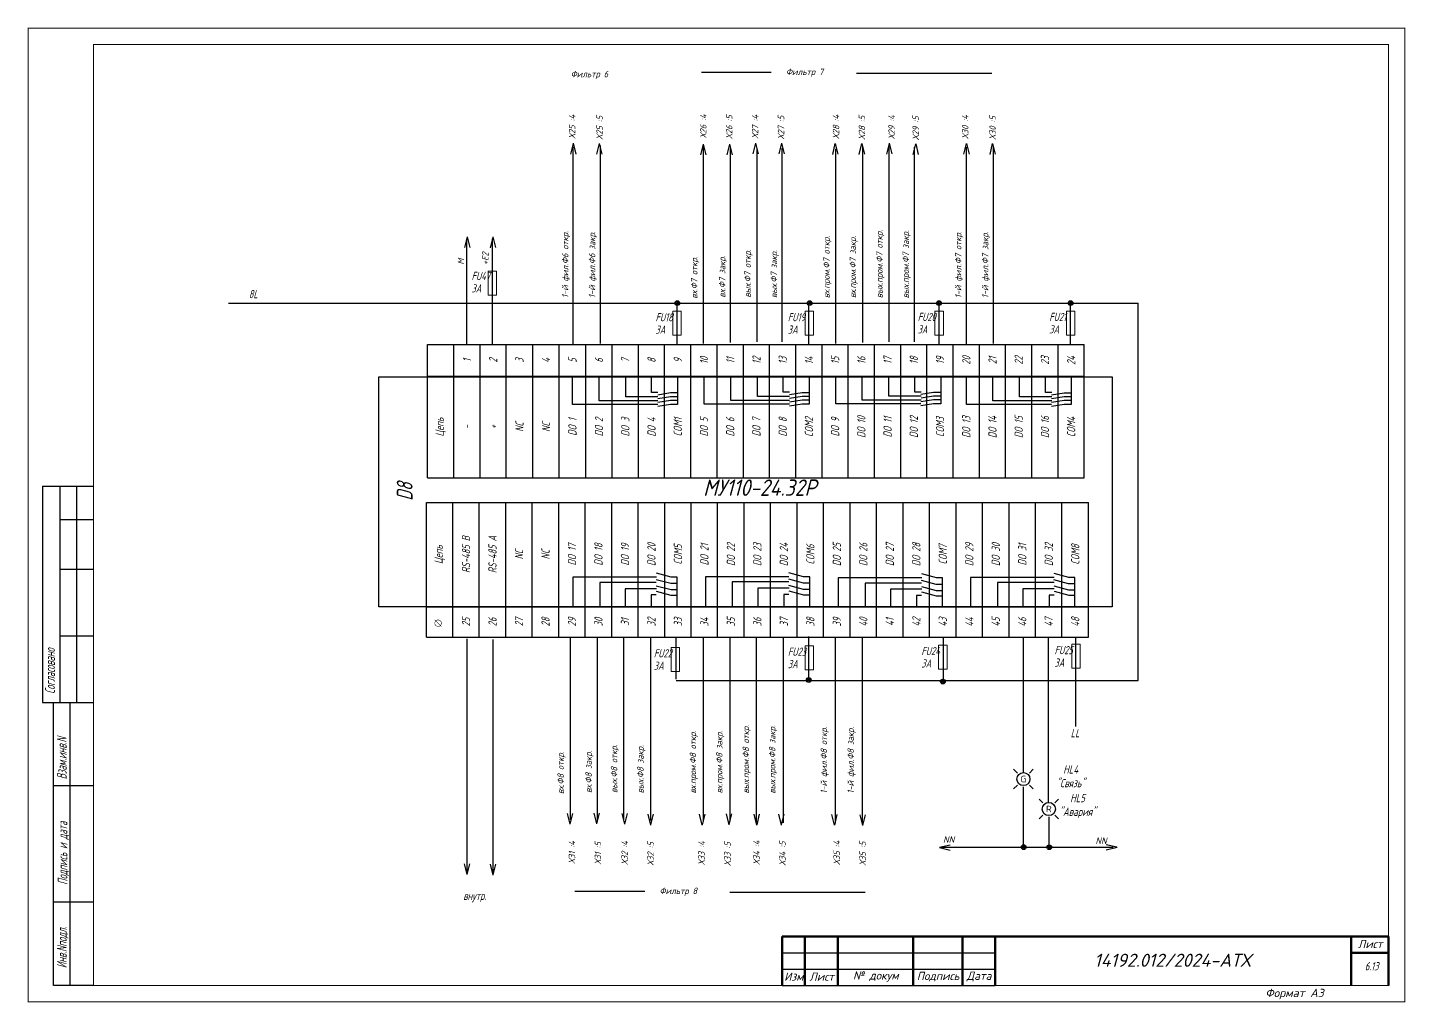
# Model space of a CAD drawing. Header units: millimetres. Extents: x 1510 to 10524, y 7125 to 13164.
# Drawn here: x 8290.7 to 8711, y 9087.7 to 9385 of the extents above; entities that cross this region are included whole.
import ezdxf
from ezdxf.enums import TextEntityAlignment as Align

# ---------------------------------------------------------------- set-up
doc = ezdxf.new("R2010")
doc.units = ezdxf.units.MM
doc.header["$LTSCALE"] = 4
doc.set_wipeout_variables(frame=1)
doc.linetypes.add('SolidLine', pattern=[0])
for name, color, linetype in [('G', 5, 'Continuous'), ('MISC', 2, 'Continuous'), ('RED_2.5mm^2', 1, 'Continuous'), ('SYMS', 7, 'Continuous'), ('Вспомогательная', 1, 'Continuous'), ('Текст', 2, 'Continuous')]:
    doc.layers.add(name, color=color, linetype=linetype)
for name, color, linetype, lineweight in [('RAMKA', 7, 'Continuous', 25), ('SHTAMP', 7, 'SolidLine', 25), ('Основеая', 5, 'Continuous', 60), ('СХЕМА', 7, 'Continuous', 25)]:
    doc.layers.add(name, color=color, linetype=linetype, lineweight=lineweight)
doc.styles.add('COTES', font='cs_gost2304.shx', dxfattribs={"width": 0.75, "oblique": 15})
doc.styles.add('ISOCPEUR', font='isocpeui.ttf')
doc.styles.add('Simplex00.10.00', font='simplex.shx')
doc.styles.add('Simplex25.085.15', font='', dxfattribs={"width": 0.85, "oblique": 15, "height": 2.5})
doc.styles.add('WD', font='romans.shx')
doc.styles.add('ГОСТ', font='isocpeur.ttf', dxfattribs={"oblique": 15})
doc.styles.add('Стиль мой-1', font='', dxfattribs={"width": 0.85, "oblique": 15, "height": 2.5})
doc.styles.get('Simplex25.085.15').set_extended_font_data('GOST type A')
doc.styles.get('Стиль мой-1').set_extended_font_data('GOST type A')
doc.linetypes.add('Modbus_LINE', pattern='A,7.5,-4,["Modbus",Standard,S=2.5,R=0,X=-1.5,Y=-1.25],-15', length=26.5)

# ---------------------------------------------------------------- blocks, each defined once
blk = doc.blocks.new('*T221')
at = {"color": 0, "linetype": 'ByBlock', "lineweight": -2, "ltscale": 0.2, "transparency": 16777216}
for p, q in [((0, 0), (0, 41.14)), ((0, 41.14), (201.91, 41.14)), ((8, 0), (8, 41.14)), ((16.08, 0), (16.08, 41.14)), ((24.16, 0), (24.16, 41.14)), ((32.24, 0), (32.24, 41.14)), ((40.32, 0), (40.32, 41.14)), ((48.4, 0), (48.4, 41.14)), ((56.48, 0), (56.48, 41.14)), ((64.56, 0), (64.56, 41.14)), ((72.64, 0), (72.64, 41.14)), ((80.72, 0), (80.72, 41.14)), ((88.8, 0), (88.8, 41.14)), ((96.87, 0), (96.87, 41.14)), ((104.95, 0), (104.95, 41.14)), ((113.03, 0), (113.03, 41.14)), ((121.11, 0), (121.11, 41.14)), ((129.19, 0), (129.19, 41.14)), ((137.27, 0), (137.27, 41.14)), ((145.35, 0), (145.35, 41.14)), ((153.43, 0), (153.43, 41.14)), ((161.51, 0), (161.51, 41.14)), ((169.59, 0), (169.59, 41.14)), ((177.67, 0), (177.67, 41.14)), ((185.75, 0), (185.75, 41.14)), ((193.83, 0), (193.83, 41.14)), ((201.91, 0), (201.91, 41.14)), ((0, 9.29), (201.91, 9.29))]:
    blk.add_line(p, q, dxfattribs=at)
at = {"color": 0, "lineweight": -2, "ltscale": 0.2, "transparency": 16777216}
blk.add_line((0, 0), (201.91, 0), dxfattribs=at)
at = {"color": 0, "linetype": 'Continuous', "lineweight": -2, "ltscale": 0.2, "transparency": 16777216, "char_height": 2.5, "attachment_point": 5, "rotation": 90, "style": 'Simplex25.085.15'}
for s, insert, width in [('RS-485 B', (12.04, 25.21), 28.8496), ('RS-485 A', (20.12, 25.21), 28.8496), ('Цепь', (4, 25.21), 28.8496), ('NC', (28.2, 25.21), 28.8496), ('NC', (36.28, 25.21), 28.8496), ('DO 17', (44.36, 25.21), 28.8496), ('DO 18', (52.44, 25.21), 28.8496), ('DO 19', (60.52, 25.21), 28.8496), ('DO 20', (68.6, 25.21), 28.8496), ('COM5', (76.68, 25.21), 28.8496), ('DO 21', (84.76, 25.21), 28.8496), ('DO 22', (92.83, 25.21), 28.8496), ('DO 23', (100.91, 25.21), 28.8496), ('DO 24', (108.99, 25.21), 28.8496), ('COM6', (117.07, 25.21), 28.8496), ('DO 25', (125.15, 25.21), 28.8496), ('DO 26', (133.23, 25.21), 28.8496), ('DO 27', (141.31, 25.21), 28.8496), ('DO 28', (149.39, 25.21), 28.8496), ('COM7', (157.47, 25.21), 28.8496), ('DO 29', (165.55, 25.21), 28.8496), ('DO 30', (173.63, 25.21), 28.8496), ('DO 31', (181.71, 25.21), 28.8496), ('DO 32', (189.79, 25.21), 28.8496), ('COM8', (197.87, 25.21), 28.8496), ('25', (12.04, 4.64), 6.286), ('26', (20.12, 4.64), 6.286), ('27', (28.2, 4.64), 6.286), ('28', (36.28, 4.64), 6.286), ('29', (44.36, 4.64), 6.286), ('30', (52.44, 4.64), 6.286), ('31', (60.52, 4.64), 6.286), ('32', (68.6, 4.64), 6.286), ('33', (76.68, 4.64), 6.286), ('34', (84.76, 4.64), 6.286), ('35', (92.83, 4.64), 6.286), ('36', (100.91, 4.64), 6.286), ('37', (108.99, 4.64), 6.286), ('38', (117.07, 4.64), 6.286), ('39', (125.15, 4.64), 6.286), ('40', (133.23, 4.64), 6.286), ('41', (141.31, 4.64), 6.286), ('42', (149.39, 4.64), 6.286), ('43', (157.47, 4.64), 6.286), ('44', (165.55, 4.64), 6.286), ('45', (173.63, 4.64), 6.286), ('46', (181.71, 4.64), 6.286), ('47', (189.79, 4.64), 6.286), ('48', (197.87, 4.64), 6.286)]:
    blk.add_mtext(s, dxfattribs=dict(at, insert=insert, width=width))
blk = doc.blocks.new('Клеммное соединение')
at = {"linetype": 'Continuous'}
blk.add_wipeout([(0, -1), (-0.44, -0.9), (-0.6, -0.8), (-0.71, -0.7), (-0.8, -0.6), (-0.87, -0.5), (-0.92, -0.4), (-0.95, -0.3), (-0.98, -0.2), (-0.99, -0.1), (-0.99, 0), (-0.99, 0.1), (-0.98, 0.2), (-0.95, 0.3), (-0.92, 0.4), (-0.87, 0.5), (-0.8, 0.6), (-0.71, 0.7), (-0.6, 0.8), (-0.44, 0.9), (0, 1), (0.44, 0.9), (0.6, 0.8), (0.71, 0.7), (0.8, 0.6), (0.87, 0.5), (0.92, 0.4), (0.95, 0.3), (0.98, 0.2), (0.99, 0.1), (1, 0), (0.99, -0.1), (0.98, -0.2), (0.95, -0.3), (0.92, -0.4), (0.87, -0.5), (0.8, -0.6), (0.71, -0.7), (0.6, -0.8), (0.44, -0.9)], dxfattribs=at)
at = {"color": 0, "linetype": 'Continuous', "lineweight": -2, "const_width": 0.15}
blk.add_lwpolyline([(-1.06, -1.06), (1.06, 1.06)], dxfattribs=at)
blk.add_lwpolyline([(-1, 0, 1), (1, 0, 1)], format="xyb", close=True, dxfattribs=at)
blk = doc.blocks.new('*T222')
at = {"color": 0, "linetype": 'ByBlock', "lineweight": -2, "ltscale": 0.2, "transparency": 16777216}
for p, q in [((0, 0), (0, 40.67)), ((0, 40.67), (200.32, 40.67)), ((8, 0), (8, 40.67)), ((16, 0), (16, 40.67)), ((24, 0), (24, 40.67)), ((32.08, 0), (32.08, 40.67)), ((40.16, 0), (40.16, 40.67)), ((48.24, 0), (48.24, 40.67)), ((56.32, 0), (56.32, 40.67)), ((64.32, 0), (64.32, 40.67)), ((72.32, 0), (72.32, 40.67)), ((80.32, 0), (80.32, 40.67)), ((88.32, 0), (88.32, 40.67)), ((96.32, 0), (96.32, 40.67)), ((104.32, 0), (104.32, 40.67)), ((112.32, 0), (112.32, 40.67)), ((120.32, 0), (120.32, 40.67)), ((128.32, 0), (128.32, 40.67)), ((136.32, 0), (136.32, 40.67)), ((144.32, 0), (144.32, 40.67)), ((152.32, 0), (152.32, 40.67)), ((160.32, 0), (160.32, 40.67)), ((168.32, 0), (168.32, 40.67)), ((176.32, 0), (176.32, 40.67)), ((184.32, 0), (184.32, 40.67)), ((192.32, 0), (192.32, 40.67)), ((200.32, 0), (200.32, 40.67)), ((0, 31), (200.32, 31))]:
    blk.add_line(p, q, dxfattribs=at)
at = {"color": 0, "lineweight": -2, "ltscale": 0.2, "transparency": 16777216}
blk.add_line((0, 0), (200.32, 0), dxfattribs=at)
at = {"color": 0, "linetype": 'Continuous', "lineweight": -2, "ltscale": 0.2, "transparency": 16777216, "char_height": 2.5, "attachment_point": 5, "rotation": 90, "style": 'Simplex25.085.15'}
for s, insert, width in [('1', (12, 35.83), 6.6745), ('2', (20, 35.83), 6.6745), ('3', (28.04, 35.83), 6.6745), ('4', (36.12, 35.83), 6.6745), ('5', (44.2, 35.83), 6.6745), ('6', (52.28, 35.83), 6.6745), ('7', (60.32, 35.83), 6.6745), ('8', (68.32, 35.83), 6.6745), ('9', (76.32, 35.83), 6.6745), ('10', (84.32, 35.83), 6.6745), ('11', (92.32, 35.83), 6.6745), ('12', (100.32, 35.83), 6.6745), ('13', (108.32, 35.83), 6.6745), ('14', (116.32, 35.83), 6.6745), ('15', (124.32, 35.83), 6.6745), ('16', (132.32, 35.83), 6.6745), ('17', (140.32, 35.83), 6.6745), ('18', (148.32, 35.83), 6.6745), ('19', (156.32, 35.83), 6.6745), ('20', (164.32, 35.83), 6.6745), ('21', (172.32, 35.83), 6.6745), ('22', (180.32, 35.83), 6.6745), ('23', (188.32, 35.83), 6.6745), ('24', (196.32, 35.83), 6.6745), ('Цепь', (4, 15.5), 27.9958), ('NC', (28.04, 15.5), 27.9958), ('NC', (36.12, 15.5), 27.9958), ('DO 1', (44.2, 15.5), 27.9958), ('DO 2', (52.28, 15.5), 27.9958), ('DO 3', (60.32, 15.5), 27.9958), ('DO 4', (68.32, 15.5), 27.9958), ('COM1', (76.32, 15.5), 27.9958), ('DO 5', (84.32, 15.5), 27.9958), ('DO 6', (92.32, 15.5), 27.9958), ('DO 7', (100.32, 15.5), 27.9958), ('DO 8', (108.32, 15.5), 27.9958), ('COM2', (116.32, 15.5), 27.9958), ('DO 9', (124.32, 15.5), 27.9958), ('DO 10', (132.32, 15.5), 27.9958), ('DO 11', (140.32, 15.5), 27.9958), ('DO 12', (148.32, 15.5), 27.9958), ('COM3', (156.32, 15.5), 27.9958), ('DO 13', (164.32, 15.5), 27.9958), ('DO 14', (172.32, 15.5), 27.9958), ('DO 15', (180.32, 15.5), 27.9958), ('DO 16', (188.32, 15.5), 27.9958), ('COM4', (196.32, 15.5), 27.9958), ('-', (12, 15.5), 27.9958), ('+', (20, 15.5), 27.9958)]:
    blk.add_mtext(s, dxfattribs=dict(at, insert=insert, width=width))
blk = doc.blocks.new('Формат А3')
at = {"color": 0, "linetype": 'Continuous', "const_width": 0.3}
for points in [[(-420, 297), (0, 297), (0, 0), (-420, 0)], [(-400, 5), (-400, 292), (-5, 292), (-5, 5)]]:
    blk.add_lwpolyline(points, close=True, dxfattribs=at)
at = {"color": 0, "linetype": 'Continuous', "style": 'Simplex00.10.00', "oblique": 15}
blk.add_text('Формат А3', height=2.5, dxfattribs=at).set_placement((-33.67, 2.75), align=Align.MIDDLE_CENTER)
blk = doc.blocks.new('A$C73A268AF')
at = {"lineweight": 30}
for p, q in [((4.57, 157.46), (20.05, 157.46)), ((4.57, 157.46), (4.57, 91.46)), ((9.89, 157.46), (9.89, 91.46)), ((14.97, 157.46), (14.97, 91.46)), ((9.89, 147.31), (20.05, 147.31)), ((9.89, 132.08), (20.05, 132.08)), ((9.89, 111.77), (20.05, 111.77)), ((4.57, 91.46), (20.05, 91.46)), ((7.96, 5.15), (7.96, 91.46)), ((13.04, 5.15), (13.04, 91.46)), ((20.15, 66.08), (7.96, 66.08)), ((20.15, 30.54), (7.96, 30.54))]:
    blk.add_line(p, q, dxfattribs=at)
blk.add_lwpolyline([(20.15, 5.15), (7.96, 5.15)], dxfattribs=at)
at = {"layer": 'Вспомогательная', "color": 7}
for p, q in [((230.15, 15.15), (295.15, 15.15)), ((230.15, 10.15), (295.15, 10.15)), ((230.15, 5.15), (295.15, 5.15))]:
    blk.add_line(p, q, dxfattribs=at)
at = {"layer": 'Основеая', "color": 7}
for p, q in [((230.15, 20.15), (230.15, 5.15)), ((415.15, 20.15), (230.15, 20.15)), ((237.15, 20.15), (237.15, 5.15)), ((247.15, 20.15), (247.15, 5.15)), ((270.15, 20.15), (270.15, 5.15)), ((285.15, 20.15), (285.15, 5.15)), ((295.15, 20.15), (295.15, 5.15)), ((403.72, 20.15), (403.72, 5.15)), ((415.15, 20.15), (415.15, 5.15)), ((403.72, 15.15), (415.15, 15.15))]:
    blk.add_line(p, q, dxfattribs=at)
blk.add_blockref('Формат А3', (420.15, 0.15))
at = {"layer": 'RAMKA', "style": 'COTES', "oblique": 15, "width": 0.75}
for s, p in [('Согласовано', (8.35, 94.1)), ('Взам.инв.N', (11.94, 68.02)), ('Подпись и дата', (12.17, 35.86)), ('Инв.Nподл.', (11.97, 10.43))]:
    blk.add_text(s, height=3, rotation=90, dxfattribs=at).set_placement(p)
at = {"layer": 'Текст', "color": 7, "char_height": 2.5, "style": 'ГОСТ'}
for s, insert, width, attachment_point in [('{\\fISOCPEUR|b0|i0|c204|p34;Лист}', (413.32, 17.81), 11.4585, 6), ('{\\fISOCPEUR|b0|i0|c204|p34;Изм}', (233.75, 7.88), 7, 5), ('{\\fISOCPEUR|b0|i0|c204|p34;Лист}', (242.25, 7.88), 10, 5), ('{\\fISOCPEUR|b0|i0|c204|p34;№ докум}', (258.75, 7.88), 23, 5), ('{\\fISOCPEUR|b0|i0|c204|p34;Подпись}', (277.75, 7.88), 15, 5), ('{\\fISOCPEUR|b0|i0|c204|p34;Дата}', (290.25, 7.88), 10, 5)]:
    blk.add_mtext(s, dxfattribs=dict(at, insert=insert, width=width, attachment_point=attachment_point))
blk = doc.blocks.new('WDDOT')
for radius in [0.72, 0.449, 0.223]:
    blk.add_circle((0, 0), radius)
blk = doc.blocks.new('HLT1R')
for p, q in [((-0.115, 0.115), (-0.186, 0.186)), ((0.115, 0.115), (0.186, 0.186)), ((-0.115, -0.115), (-0.186, -0.186)), ((0.115, -0.115), (0.186, -0.186))]:
    blk.add_line(p, q)
blk.add_circle((0, 0), 0.125)
at = {"style": 'WD', "width": 0.7}
for tag, p in [('INST', (0.006, 0.528)), ('LOC', (0.006, 0.359))]:
    blk.add_attdef(tag, text='', height=0.125, dxfattribs=at).set_placement(p, align=Align.CENTER)
at = {"style": 'WD'}
blk.add_attdef('TAG1', text='', height=0.125, dxfattribs=at).set_placement((0, 0.202), align=Align.CENTER)
blk.add_attdef('COLOR', text='', height=0.125, dxfattribs=at).set_placement((0, 0), align=Align.MIDDLE)
at = {"style": 'WD', "flags": 1}
for tag, p in [('X4TERM01', (-0.125, 0)), ('X1TERM02', (0.125, 0))]:
    blk.add_attdef(tag, p, '', height=0.0125, dxfattribs=at)
at = {"linetype": 'Continuous', "style": 'WD', "flags": 9}
blk.add_attdef('ASSYCODE', text='', height=0.01, dxfattribs=at).set_placement((-0.003, 0.098), align=Align.CENTER)
at = {"style": 'WD', "flags": 9}
blk.add_attdef('FAMILY', text='', height=0.01, dxfattribs=at).set_placement((-0.005, 0.161), align=Align.CENTER)
at = {"linetype": 'Continuous', "style": 'WD', "flags": 1}
for tag, p in [('MFG', (0, 0.121)), ('CAT', (0, 0.14))]:
    blk.add_attdef(tag, text='', height=0.01, dxfattribs=at).set_placement(p, align=Align.MIDDLE)
at = {"style": 'WD'}
for tag, p, width in [('DESC1', (1.125, 0), 0.9), ('WDTAGALT', (1.125, -0.312), 0.7)]:
    blk.add_attdef(tag, p, '', height=0.125, dxfattribs=dict(at, width=width))
at = {"linetype": 'Continuous', "style": 'WD', "flags": 8}
blk.add_attdef('TERM01', text='', height=0.125, dxfattribs=at).set_placement((-0.175, -0.031), align=Align.TOP_RIGHT)
blk.add_attdef('TERM02', text='', height=0.125, dxfattribs=at).set_placement((0.175, -0.031), align=Align.TOP_LEFT)
at = {"style": 'WD', "width": 0.9}
blk.add_attdef('DESC2', text='', height=0.125, dxfattribs=at).set_placement((1.125, -0.031), align=Align.TOP_LEFT)

msp = doc.modelspace()

# ---------------------------------------------------------------- linework, layer by layer
at = {"color": 7, "ltscale": 0.2}
for p, q in [((8517.61, 9371.3), (8496.3, 9371.3)), ((8543.57, 9371.12), (8584.84, 9371.12)), ((8457, 9270.12), (8457, 9278.69)), ((8465.08, 9271.24), (8465.08, 9278.6)), ((8473.23, 9272.42), (8473.23, 9278.48)), ((8481.1, 9273.72), (8481.1, 9278.64)), ((8489.02, 9278.49), (8489.02, 9270.12)), ((8497.17, 9270.21), (8497.17, 9278.77)), ((8505.25, 9271.32), (8505.25, 9278.68)), ((8513.4, 9272.51), (8513.4, 9278.57)), ((8521.27, 9273.8), (8521.27, 9278.72)), ((8529.18, 9278.57), (8529.18, 9270.21)), ((8537.27, 9270.29), (8537.27, 9278.86)), ((8545.34, 9271.41), (8545.34, 9278.77)), ((8553.49, 9272.59), (8553.49, 9278.65)), ((8561.37, 9273.89), (8561.37, 9278.81)), ((8569.28, 9278.66), (8569.28, 9270.29)), ((8577.11, 9270.12), (8577.11, 9278.68)), ((8585.19, 9271.24), (8585.19, 9278.6)), ((8593.34, 9272.42), (8593.34, 9278.48)), ((8601.21, 9273.72), (8601.21, 9278.64)), ((8609.12, 9278.49), (8609.12, 9270.12)), ((8483.03, 9272.42), (8473.23, 9272.42)), ((8483.03, 9273.72), (8481.1, 9273.72)), ((8486.83, 9273.6), (8482.99, 9272.95)), ((8486.86, 9272.46), (8483.02, 9271.81)), ((8489, 9273.6), (8486.83, 9273.6)), ((8489.03, 9272.46), (8486.86, 9272.46)), ((8523.2, 9272.51), (8513.4, 9272.51)), ((8523.2, 9273.8), (8521.27, 9273.8)), ((8527, 9273.68), (8523.16, 9273.03)), ((8527.03, 9272.54), (8523.19, 9271.89)), ((8529.17, 9273.68), (8527, 9273.68)), ((8529.2, 9272.54), (8527.03, 9272.54)), ((8563.3, 9272.59), (8553.49, 9272.59)), ((8563.3, 9273.89), (8561.37, 9273.89)), ((8567.1, 9273.77), (8563.26, 9273.12)), ((8567.12, 9272.63), (8563.28, 9271.98)), ((8569.26, 9273.77), (8567.1, 9273.77)), ((8569.29, 9272.63), (8567.12, 9272.63)), ((8603.14, 9272.42), (8593.34, 9272.42)), ((8603.14, 9273.72), (8601.21, 9273.72)), ((8606.94, 9273.59), (8603.1, 9272.94)), ((8606.97, 9272.45), (8603.13, 9271.8)), ((8609.11, 9273.59), (8606.94, 9273.59)), ((8609.14, 9272.45), (8606.97, 9272.45)), ((8483.01, 9270.12), (8457, 9270.12)), ((8483.03, 9271.24), (8465.08, 9271.24)), ((8486.85, 9271.33), (8483.01, 9270.68)), ((8486.85, 9270.12), (8483.01, 9269.48)), ((8489.01, 9271.33), (8486.85, 9271.33)), ((8489.02, 9270.12), (8486.85, 9270.12)), ((8523.18, 9270.21), (8497.17, 9270.21)), ((8523.2, 9271.32), (8505.25, 9271.32)), ((8527.02, 9271.41), (8523.17, 9270.77)), ((8527.02, 9270.21), (8523.18, 9269.56)), ((8529.18, 9271.41), (8527.02, 9271.41)), ((8529.18, 9270.21), (8527.02, 9270.21)), ((8563.27, 9270.29), (8537.27, 9270.29)), ((8563.3, 9271.41), (8545.34, 9271.41)), ((8567.11, 9271.5), (8563.27, 9270.85)), ((8567.11, 9270.3), (8563.27, 9269.65)), ((8569.28, 9271.5), (8567.11, 9271.5)), ((8569.28, 9270.29), (8567.11, 9270.29)), ((8603.11, 9270.12), (8577.11, 9270.12)), ((8603.14, 9271.24), (8585.19, 9271.24)), ((8606.96, 9271.32), (8603.11, 9270.68)), ((8606.96, 9270.12), (8603.11, 9269.47)), ((8609.12, 9271.32), (8606.96, 9271.32)), ((8609.12, 9270.12), (8606.96, 9270.12)), ((8482.55, 9217.41), (8457.06, 9217.41)), ((8457.06, 9217.41), (8457.06, 9208.55)), ((8487.04, 9217.41), (8482.55, 9218.61)), ((8488.89, 9217.41), (8487.04, 9217.41)), ((8488.89, 9208.55), (8488.89, 9217.41)), ((8522.99, 9217.53), (8497.5, 9217.53)), ((8497.5, 9217.53), (8497.5, 9208.68)), ((8527.47, 9217.53), (8522.99, 9218.74)), ((8529.33, 9217.53), (8527.47, 9217.53)), ((8529.33, 9208.68), (8529.33, 9217.53)), ((8563.49, 9217.2), (8538, 9217.2)), ((8538, 9217.2), (8538, 9208.35)), ((8567.97, 9217.2), (8563.49, 9218.4)), ((8569.83, 9217.2), (8567.97, 9217.2)), ((8569.83, 9208.35), (8569.83, 9217.2)), ((8603.87, 9217.37), (8578.39, 9217.37)), ((8578.39, 9217.37), (8578.39, 9208.51)), ((8608.36, 9217.37), (8603.87, 9218.57)), ((8610.22, 9217.37), (8608.36, 9217.37)), ((8610.22, 9208.51), (8610.22, 9217.37)), ((8482.53, 9215.85), (8465.28, 9215.85)), ((8465.28, 9215.85), (8465.28, 9208.42)), ((8482.59, 9213.92), (8473.04, 9213.92)), ((8473.04, 9213.92), (8473.04, 9208.49)), ((8486.98, 9215.45), (8482.5, 9216.65)), ((8487.03, 9213.52), (8482.54, 9214.72)), ((8487.11, 9211.86), (8482.63, 9213.06)), ((8488.84, 9215.45), (8486.98, 9215.45)), ((8488.89, 9213.52), (8487.03, 9213.52)), ((8522.97, 9215.98), (8505.71, 9215.98)), ((8505.71, 9215.98), (8505.71, 9208.55)), ((8523.03, 9214.05), (8513.48, 9214.05)), ((8513.48, 9214.05), (8513.48, 9208.61)), ((8527.42, 9215.58), (8522.94, 9216.78)), ((8527.47, 9213.64), (8522.98, 9214.85)), ((8527.55, 9211.98), (8523.06, 9213.19)), ((8529.28, 9215.58), (8527.42, 9215.58)), ((8529.33, 9213.64), (8527.47, 9213.64)), ((8563.47, 9215.64), (8546.21, 9215.64)), ((8546.21, 9215.64), (8546.21, 9208.22)), ((8563.53, 9213.72), (8553.98, 9213.72)), ((8553.98, 9213.72), (8553.98, 9208.28)), ((8567.92, 9215.24), (8563.44, 9216.45)), ((8567.97, 9213.31), (8563.48, 9214.52)), ((8569.78, 9215.24), (8567.92, 9215.24)), ((8569.83, 9213.31), (8567.97, 9213.31)), ((8603.85, 9215.81), (8586.6, 9215.81)), ((8586.6, 9215.81), (8586.6, 9208.38)), ((8603.92, 9213.89), (8594.36, 9213.89)), ((8594.36, 9213.89), (8594.36, 9208.45)), ((8608.3, 9215.41), (8603.82, 9216.61)), ((8608.35, 9213.48), (8603.86, 9214.68)), ((8608.43, 9211.82), (8603.95, 9213.02)), ((8610.16, 9215.41), (8608.3, 9215.41)), ((8610.21, 9213.48), (8608.35, 9213.48)), ((8482.53, 9212), (8481, 9212)), ((8481, 9212), (8481, 9208.35)), ((8488.97, 9211.86), (8487.11, 9211.86)), ((8522.97, 9212.13), (8521.44, 9212.13)), ((8521.44, 9212.13), (8521.44, 9208.48)), ((8529.41, 9211.98), (8527.55, 9211.98)), ((8563.47, 9211.8), (8561.94, 9211.8)), ((8561.94, 9211.8), (8561.94, 9208.15)), ((8568.05, 9211.65), (8563.57, 9212.85)), ((8569.91, 9211.65), (8568.05, 9211.65)), ((8603.85, 9211.96), (8602.32, 9211.96)), ((8602.32, 9211.96), (8602.32, 9208.32)), ((8610.29, 9211.82), (8608.43, 9211.82)), ((8479.04, 9121.52), (8457.72, 9121.52)), ((8505, 9121.35), (8546.27, 9121.35))]:
    msp.add_line(p, q, dxfattribs=at)
at = {"color": 1, "ltscale": 0.2}
for p, q in [((8465.36, 9349.05), (8465.36, 9288.68)), ((8505.11, 9348.2), (8505.11, 9288.96)), ((8513.16, 9348.31), (8513.16, 9289.19)), ((8520.83, 9348.31), (8520.83, 9289.19)), ((8545.44, 9348.78), (8545.44, 9288.96)), ((8553.49, 9348.67), (8553.49, 9289.18)), ((8561.16, 9348.56), (8561.16, 9289.18)), ((8585.26, 9349.01), (8585.26, 9288.64)), ((8424.78, 9288.28), (8424.78, 9320.59)), ((8432.61, 9288.28), (8432.61, 9320.59))]:
    msp.add_line(p, q, dxfattribs=at)
at = {"ltscale": 0.2}
msp.add_lwpolyline([(8397.86, 9278.53), (8621.54, 9278.53), (8621.54, 9208.42), (8397.86, 9208.42)], close=True, dxfattribs=at)
at = {"layer": 'G', "color": 0, "ltscale": 0.2}
for points in [[(8629.51, 9185.9), (8629.51, 9301.03)], [(8610.45, 9199.1), (8610.45, 9171.92)]]:
    msp.add_lwpolyline(points, dxfattribs=at)
at = {"layer": 'RED_2.5mm^2', "linetype": 'Continuous', "ltscale": 0.2}
for p, q in [((8457.12, 9348.6), (8457.12, 9288.36)), ((8496.86, 9348.43), (8496.86, 9288.64)), ((8537.19, 9348.1), (8537.19, 9288.64)), ((8577.02, 9348.56), (8577.02, 9288.32)), ((8352.07, 9301.02), (8629.51, 9301.03)), ((8488.93, 9288.48), (8488.93, 9301.03)), ((8529.1, 9288.43), (8529.1, 9301.03)), ((8568.77, 9288.36), (8568.77, 9301.03)), ((8608.89, 9288.36), (8608.89, 9301.03)), ((8456.4, 9143.46), (8456.4, 9198.95)), ((8464.58, 9143.12), (8464.58, 9199.12)), ((8472.65, 9143.35), (8472.65, 9198.91)), ((8480.83, 9143.24), (8480.83, 9199.08)), ((8488.56, 9186.28), (8488.56, 9199.25)), ((8496.89, 9142.91), (8496.89, 9199.04)), ((8505.07, 9142.91), (8505.07, 9199.21)), ((8513.14, 9142.58), (8513.14, 9199)), ((8521.32, 9142.47), (8521.32, 9199.17)), ((8529.05, 9186.03), (8529.05, 9199.34)), ((8537.22, 9142.42), (8537.22, 9198.91)), ((8545.4, 9142.64), (8545.4, 9199.08)), ((8570.09, 9185.9), (8570.09, 9198.84)), ((8594.58, 9157.9), (8594.58, 9198.92)), ((8602.2, 9148.73), (8602.2, 9198.83)), ((8488.63, 9185.9), (8629.51, 9185.9)), ((8594.56, 9134.88), (8594.56, 9153.46)), ((8602.33, 9135.07), (8602.33, 9144.32)), ((8569.06, 9135.07), (8621.9, 9135.07))]:
    msp.add_line(p, q, dxfattribs=at)
at = {"layer": 'RED_2.5mm^2', "color": 6, "linetype": 'Modbus_LINE', "ltscale": 0.2}
for p, q in [((8424.84, 9127.12), (8424.84, 9198.65)), ((8432.76, 9126.96), (8432.76, 9198.42))]:
    msp.add_line(p, q, dxfattribs=at)
at = {"layer": 'SYMS', "linetype": 'Continuous', "ltscale": 0.2}
for p, q in [((8457.18, 9349.7), (8456.38, 9346.44)), ((8457.21, 9349.74), (8458.03, 9346.47)), ((8465.12, 9349.68), (8464.32, 9346.41)), ((8465.15, 9349.72), (8465.96, 9346.44)), ((8496.8, 9349.48), (8496, 9346.22)), ((8496.84, 9349.52), (8497.65, 9346.25)), ((8504.86, 9349.49), (8504.06, 9346.22)), ((8504.89, 9349.52), (8505.71, 9346.25)), ((8512.76, 9349.75), (8511.96, 9346.49)), ((8512.8, 9349.79), (8513.61, 9346.52)), ((8520.7, 9349.76), (8519.9, 9346.49)), ((8520.73, 9349.8), (8521.54, 9346.53)), ((8537.04, 9349.64), (8536.24, 9346.37)), ((8537.08, 9349.68), (8537.89, 9346.4)), ((8545.16, 9349.64), (8544.36, 9346.37)), ((8545.2, 9349.68), (8546.01, 9346.4)), ((8553.52, 9349.73), (8552.72, 9346.46)), ((8553.55, 9349.76), (8554.36, 9346.49)), ((8561.62, 9349.59), (8560.82, 9346.32)), ((8561.65, 9349.62), (8562.46, 9346.35)), ((8577.08, 9349.66), (8576.28, 9346.39)), ((8577.12, 9349.7), (8577.93, 9346.43)), ((8585.02, 9349.64), (8584.22, 9346.37)), ((8585.05, 9349.67), (8585.86, 9346.4)), ((8424.79, 9321.19), (8423.99, 9317.92)), ((8424.83, 9321.23), (8425.64, 9317.96)), ((8432.63, 9321.16), (8431.83, 9317.9)), ((8432.66, 9321.2), (8433.47, 9317.93)), ((8456.23, 9142.09), (8455.42, 9145.37)), ((8456.26, 9142.13), (8457.06, 9145.4)), ((8464.4, 9142.2), (8463.59, 9145.47)), ((8464.44, 9142.24), (8465.24, 9145.5)), ((8472.89, 9142.09), (8472.08, 9145.37)), ((8472.93, 9142.13), (8473.72, 9145.4)), ((8480.85, 9141.84), (8480.03, 9145.11)), ((8480.88, 9141.88), (8481.68, 9145.14)), ((8496.56, 9141.84), (8495.75, 9145.11)), ((8496.59, 9141.88), (8497.39, 9145.15)), ((8504.73, 9141.95), (8503.92, 9145.22)), ((8504.77, 9141.99), (8505.56, 9145.25)), ((8513.22, 9141.84), (8512.41, 9145.11)), ((8513.25, 9141.88), (8514.05, 9145.15)), ((8520.71, 9141.84), (8519.9, 9145.11)), ((8520.75, 9141.88), (8521.55, 9145.15)), ((8536.91, 9141.79), (8536.09, 9145.06)), ((8536.94, 9141.82), (8537.74, 9145.09)), ((8545.55, 9141.68), (8544.74, 9144.95)), ((8545.58, 9141.72), (8546.38, 9144.99)), ((8568.9, 9135.04), (8572.17, 9135.85)), ((8568.94, 9135.01), (8572.21, 9134.21)), ((8623.03, 9135.04), (8619.77, 9135.84)), ((8623.07, 9135.01), (8619.8, 9134.2))]:
    msp.add_line(p, q, dxfattribs=at)
at = {"layer": 'SYMS', "color": 6, "linetype": 'Continuous', "ltscale": 0.2}
for p, q in [((8424.8, 9126.72), (8423.99, 9129.99)), ((8424.84, 9126.76), (8425.64, 9130.02)), ((8432.72, 9126.59), (8431.91, 9129.86)), ((8432.76, 9126.62), (8433.56, 9129.89))]:
    msp.add_line(p, q, dxfattribs=at)
at = {"layer": 'СХЕМА', "color": 7, "linetype": 'Continuous', "lineweight": 20, "ltscale": 30}
for points in [[(8431.25, 9310.73), (8433.83, 9310.73), (8433.83, 9303.41), (8431.25, 9303.41)], [(8487.54, 9298.51), (8490.11, 9298.51), (8490.11, 9291.19), (8487.54, 9291.19)], [(8527.9, 9298.51), (8530.48, 9298.51), (8530.48, 9291.19), (8527.9, 9291.19)], [(8567.53, 9298.6), (8570.11, 9298.6), (8570.11, 9291.28), (8567.53, 9291.28)], [(8607.65, 9298.6), (8610.23, 9298.6), (8610.23, 9291.28), (8607.65, 9291.28)], [(8527.91, 9196.51), (8530.49, 9196.51), (8530.49, 9189.19), (8527.91, 9189.19)], [(8568.65, 9196.71), (8571.22, 9196.71), (8571.22, 9189.39), (8568.65, 9189.39)], [(8609.27, 9196.98), (8611.85, 9196.98), (8611.85, 9189.66), (8609.27, 9189.66)], [(8487.04, 9196.02), (8489.62, 9196.02), (8489.62, 9188.7), (8487.04, 9188.7)]]:
    msp.add_lwpolyline(points, close=True, dxfattribs=at)

# ---------------------------------------------------------------- block references
for name, p in [('*T222', (8412.76, 9247.69)), ('*T221', (8412.45, 9199.1))]:
    msp.add_blockref(name, p)
at = {"layer": 'SYMS', "linetype": 'Continuous', "ltscale": 0.2, "rotation": 90}
for p in [(8488.93, 9301.03), (8529.3, 9301.03), (8568.77, 9301.03), (8608.89, 9301.03), (8529.03, 9186.07), (8569.94, 9185.57)]:
    msp.add_blockref('WDDOT', p, dxfattribs=at)
at = {"layer": 'SYMS', "linetype": 'Continuous', "ltscale": 0.2}
ref = msp.add_blockref('HLT1R', (8594.51, 9155.86), dxfattribs=dict(at, xscale=16, yscale=16, zscale=16))
ref.add_attrib('COLOR', 'G', dxfattribs={"layer": 'MISC', "height": 2, "style": 'WD'}).set_placement((8594.51, 9155.86), align=Align.MIDDLE)
ref = msp.add_blockref('HLT1R', (8602.28, 9146.72), dxfattribs=dict(at, xscale=16, yscale=16, zscale=16))
ref.add_attrib('COLOR', 'R', dxfattribs={"layer": 'MISC', "height": 2, "style": 'WD'}).set_placement((8602.28, 9146.72), align=Align.MIDDLE)
at = {"layer": 'SYMS', "ltscale": 0.2, "rotation": 180}
for p in [(8594.61, 9135.09), (8602.38, 9135.08)]:
    msp.add_blockref('WDDOT', p, dxfattribs=at)

# ---------------------------------------------------------------- texts
at = {"style": 'Simplex25.085.15', "oblique": 15}
for s, height, width, p in [('Фильтр 6', 1.961, 1.083459, (8456.42, 9369.87)), ('Фильтр 7', 1.961, 1.083459, (8522.08, 9370.55)), ('FU47', 2.5, 0.85, (8426.17, 9308.04)), ('3А', 2.5, 0.85, (8426.15, 9304.25)), ('8L', 2.5, 0.85, (8358.22, 9302.5)), ('FU18', 2.5, 0.85, (8482.28, 9295.45)), ('FU19', 2.5, 0.85, (8522.64, 9295.46)), ('FU20', 2.5, 0.85, (8562.27, 9295.55)), ('FU21', 2.5, 0.85, (8602.39, 9295.54)), ('3А', 2.5, 0.85, (8482.26, 9291.67)), ('3А', 2.5, 0.85, (8522.62, 9291.68)), ('3А', 2.5, 0.85, (8562.25, 9291.76)), ('3А', 2.5, 0.85, (8602.37, 9291.76)), ('FU25', 2.5, 0.85, (8604.01, 9193.93)), ('FU22', 2.5, 0.85, (8481.78, 9192.96)), ('3А', 2.5, 0.85, (8522.64, 9189.67)), ('FU23', 2.5, 0.85, (8522.66, 9193.45)), ('3А', 2.5, 0.85, (8563.37, 9189.87)), ('FU24', 2.5, 0.85, (8563.39, 9193.66)), ('3А', 2.5, 0.85, (8603.99, 9190.14)), ('3А', 2.5, 0.85, (8481.76, 9189.18)), ('LL', 2.5, 0.85, (8608.93, 9168.6)), ('внутр.', 2.5, 0.85, (8423.64, 9118.99)), ('Фильтр 8', 1.961, 1.083459, (8483.51, 9120.77))]:
    msp.add_text(s, height=height, dxfattribs=dict(at, width=width)).set_placement(p)
at = {"color": 3, "style": 'Simplex25.085.15', "oblique": 15, "width": 1.083459}
for s, p in [('Х25 :4', (8457.84, 9351.14)), ('Х25 :5', (8466.2, 9350.89)), ('Х26 :4', (8497.84, 9351.3)), ('Х26 :5', (8505.75, 9351.08)), ('Х27 :4', (8513.65, 9351.18)), ('Х27 :5', (8521.56, 9350.96)), ('Х28 :4', (8538.33, 9351.07)), ('Х28 :5', (8546.24, 9350.85)), ('Х29 :4', (8555.28, 9351)), ('Х29 :5', (8562.64, 9350.74)), ('Х30 :4', (8577.74, 9351.09)), ('Х30 :5', (8586.1, 9350.85)), ('Х31 :4', (8457.79, 9130.04)), ('Х31 :5', (8465.7, 9129.82)), ('Х32 :4', (8473.86, 9129.7)), ('Х32 :5', (8481.77, 9129.49)), ('Х33 :4', (8497.32, 9129.62)), ('Х33 :5', (8505.23, 9129.4)), ('Х34 :4', (8514.09, 9129.73)), ('Х34 :5', (8522, 9129.51)), ('Х35 :4', (8538.55, 9129.73)), ('Х35 :5', (8546.46, 9129.51))]:
    msp.add_text(s, height=1.961, rotation=90, dxfattribs=at).set_placement(p)
at = {"style": 'Simplex25.085.15', "oblique": 15}
for s, height, width, p in [('1-й фил.Ф6 откр.', 1.9613, 1.083459, (8455.72, 9302.54)), ('1-й фил.Ф6 закр.', 1.9613, 1.083459, (8463.91, 9302.54)), ('вх.пром.Ф7 откр.', 1.9613, 1.083459, (8535.42, 9302.5)), ('вх.пром.Ф7 закр.', 1.9613, 1.083459, (8543.45, 9302.55)), ('вых.пром.Ф7 откр.', 1.9613, 1.083459, (8551.56, 9302.51)), ('вых.пром.Ф7 закр.', 1.9613, 1.083459, (8559.6, 9302.47)), ('1-й фил.Ф7 откр.', 1.9613, 1.083459, (8575.62, 9302.5)), ('1-й фил.Ф7 закр.', 1.9613, 1.083459, (8583.81, 9302.5)), ('M', 1.96, 1.083459, (8423.94, 9312.73)), ('+E2', 1.961, 1.083459, (8431.35, 9312.61)), ('вх.Ф7 откр.', 1.9613, 1.083459, (8495.08, 9302.33)), ('вх.Ф7 закр.', 1.9613, 1.083459, (8503.59, 9302.68)), ('вых.Ф7 откр.', 1.9613, 1.083459, (8511.36, 9302.68)), ('вых.Ф7 закр.', 1.9613, 1.083459, (8519.4, 9302.56)), ('D8', 4.83, 0.879985, (8408.2, 9240.73)), ('вх.пром.Ф8 откр.', 1.9613, 1.083459, (8494.68, 9151.45)), ('вх.пром.Ф8 закр.', 1.9613, 1.083459, (8502.72, 9151.5)), ('вых.пром.Ф8 откр.', 1.9613, 1.083459, (8510.83, 9151.45)), ('вых.пром.Ф8 закр.', 1.9613, 1.083459, (8518.86, 9151.42)), ('1-й фил.Ф8 откр.', 1.9613, 1.083459, (8534.62, 9151.4)), ('1-й фил.Ф8 закр.', 1.9613, 1.083459, (8542.81, 9151.4)), ('вх.Ф8 откр.', 1.9613, 1.083459, (8454.34, 9151.28)), ('вх.Ф8 закр.', 1.9613, 1.083459, (8462.85, 9151.62)), ('вых.Ф8 откр.', 1.9613, 1.083459, (8470.63, 9151.62)), ('вых.Ф8 закр.', 1.9613, 1.083459, (8478.66, 9151.51))]:
    msp.add_text(s, height=height, rotation=90, dxfattribs=dict(at, width=width)).set_placement(p)
at = {"color": 7, "style": 'Simplex25.085.15', "oblique": 15, "width": 1.083459}
msp.add_text('МУ110-24.32Р', height=5, dxfattribs=at).set_placement((8496.83, 9242.23))
at = {"color": 7, "lineweight": 25, "insert": (8698.66, 9100.04), "char_height": 2.5, "attachment_point": 1, "style": 'Стиль мой-1'}
msp.add_mtext_dynamic_manual_height_columns('6.13', width=5.3031, gutter_width=12.5, heights=[0], dxfattribs=at)
at = {"layer": 'SHTAMP', "color": 0, "style": 'ISOCPEUR'}
msp.add_text('14192.012/2024-АТХ', height=4, dxfattribs=at).set_placement((8639.95, 9098.6), align=Align.CENTER)
at = {"layer": 'SYMS', "linetype": 'Continuous', "ltscale": 0.2, "style": 'ГОСТ', "oblique": 15}
for p in [(8569.99, 9136.4), (8616.47, 9136.04)]:
    msp.add_text('NN', height=2, dxfattribs=at).set_placement(p)
at = {"layer": 'SYMS', "linetype": 'Continuous', "char_height": 2.5, "width": 7.0259, "attachment_point": 2}
for s, insert in [('{\\Fsimplex|c0;\\Q15;\\W0.75;\\C0;HL\\Fsimplex|c204;4\\P\\Fsimplex|c0;"\\Fsimplex|c204;Связь\\Fsimplex|c0;"}', (8608.93, 9160.03)), ('{\\Fsimplex|c0;\\Q15;\\W0.75;\\C0;HL\\Fsimplex|c204;5\\P\\Fsimplex|c0;"\\Fsimplex|c204;Авария\\Fsimplex|c0;"}', (8611.03, 9151.29))]:
    msp.add_mtext(s, dxfattribs=dict(at, insert=insert))

# ---------------------------------------------------------------- next in the draw order: block references
at = {"rotation": 90}
msp.add_blockref('Клеммное соединение', (8415.97, 9203.39), dxfattribs=at)

# ---------------------------------------------------------------- next in the draw order: block references
at = {"ltscale": 1.2}
msp.add_blockref('A$C73A268AF', (8290.74, 9087.74), dxfattribs=at)

doc.saveas('drawing.dxf')
